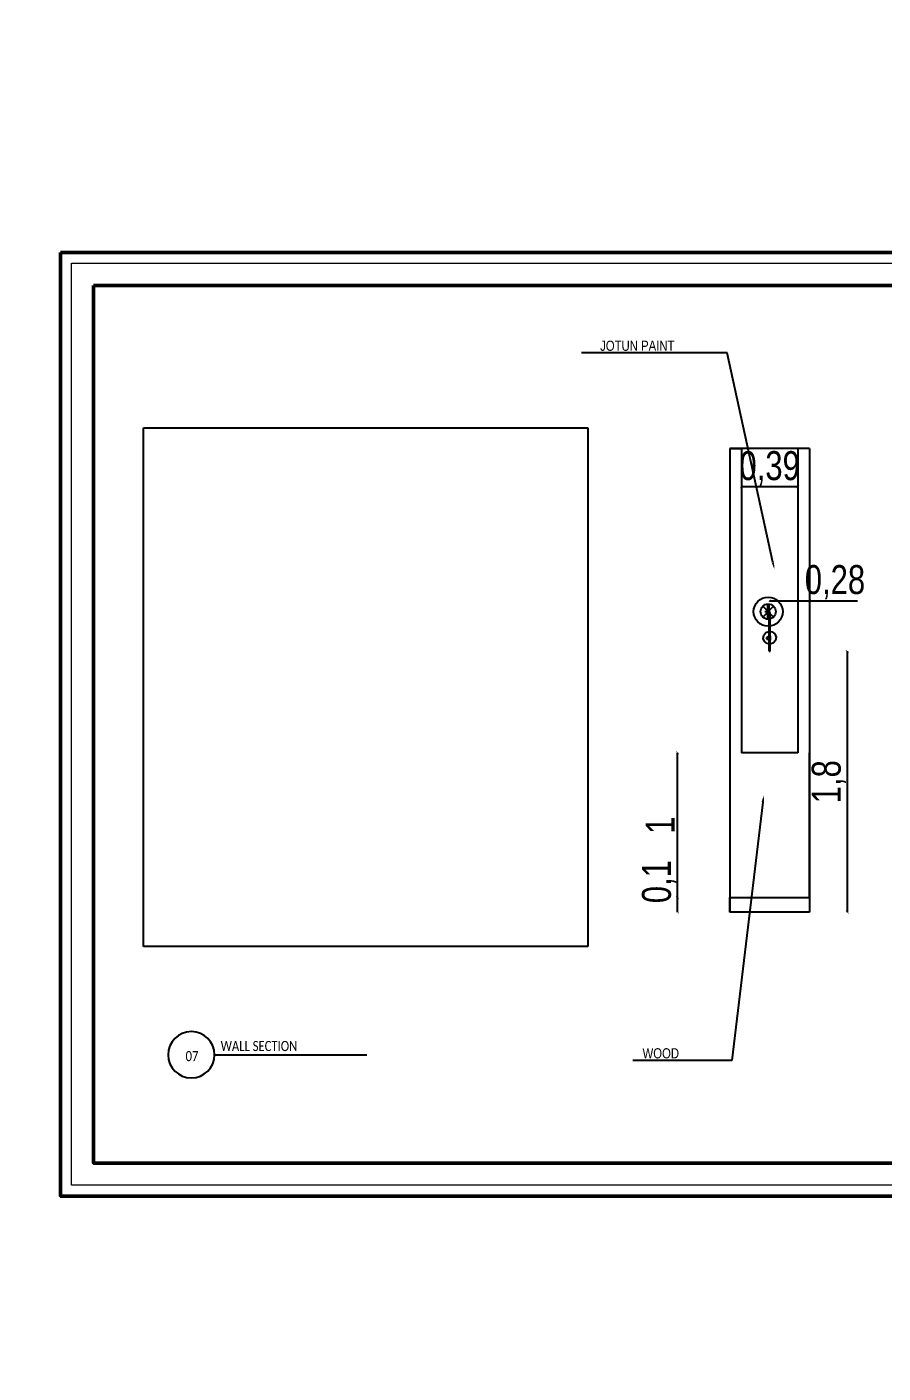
# Model space of a CAD drawing. Header units: inches. Extents: x -279 to 561, y -345 to 342.
# Drawn here: x -209.74 to -195.43, y 27.45 to 49.95 of the extents above; entities that cross this region are included whole.
import ezdxf
from ezdxf import colors
from ezdxf.entities.mleader import LeaderData, LeaderLine
from ezdxf.enums import TextEntityAlignment as Align
from ezdxf.math import Vec2, Vec3

# ---------------------------------------------------------------- set-up
doc = ezdxf.new("R2010")
doc.units = ezdxf.units.IN
doc.header["$LTSCALE"] = 0.5
doc.header["$MEASUREMENT"] = 0
doc.linetypes.add('ECG_Line-Ptrn-Sold', pattern=[9144001.0, 9144000.0, -1])
doc.layers.add('A-ANNO-NOTE', color=131, linetype='ECG_Line-Ptrn-Sold', lineweight=13)
doc.layers.add('G-ANNO-HLIN', color=5, linetype='Continuous', lineweight=50)
for name, color, linetype in [('A-ANNO-SYMB', 3, 'Continuous'), ('CADER', 7, 'Continuous'), ('Edges', 7, 'Continuous'), ('S-DIM', 7, 'Continuous'), ('TEXT', 3, 'Continuous'), ('WAL', 7, 'Continuous')]:
    doc.layers.add(name, color=color, linetype=linetype)
doc.styles.add('ROM', font='AGENCYR.TTF', dxfattribs={"width": 0.8})
doc.styles.get("Standard").update_dxf_attribs({"font": 'arial.ttf'})
doc.styles.add('T25-100', font='calibri.ttf', dxfattribs={"width": 0.8, "height": 250})
doc.styles.add('T35-100', font='calibri.ttf', dxfattribs={"width": 0.8, "height": 350})
doc.dimstyles.new('Copy(9) of ISO-25', dxfattribs={"dimtxt": 0.2, "dimasz": 0.02, "dimexe": 0.05, "dimexo": 0.05, "dimgap": 0.02, "dimtad": 1, "dimtxsty": 'ROM', "dimblk": 'ARCHTICK', "dimcen": 0.03, "dimse1": 1, "dimse2": 1, "dimclrd": 248, "dimclrt": 248, "dimadec": 0, "dimazin": 0, "dimtfac": 1, "dimtmove": 0, "dimatfit": 3, "dimldrblk": 'DOT', "dimfxl": 1, "dimarcsym": 0})
doc.dimstyles.get("Standard").update_dxf_attribs({"dimtxt": 0.18, "dimasz": 0.18, "dimexe": 0.18, "dimexo": 0.0625, "dimgap": 0.09, "dimtad": 0, "dimtih": 1, "dimtoh": 1, "dimzin": 0, "dimdsep": 46, "dimtxsty": 'Standard', "dimcen": 0.09, "dimadec": 0, "dimazin": 0, "dimtfac": 1, "dimtofl": 0, "dimtmove": 0, "dimatfit": 3, "dimfxl": 1, "dimtolj": 1, "dimtzin": 0, "dimarcsym": 0})
picture_1 = doc.add_image_def('image6.jpg', size_in_pixel=(1544, 1802))

# ---------------------------------------------------------------- blocks, each defined once
blk = doc.blocks.new('_ArchTick')
at = {"color": 0, "linetype": 'ByBlock', "const_width": 0.15}
blk.add_lwpolyline([(-0.5, -0.5), (0.5, 0.5)], dxfattribs=at)
blk = doc.blocks.new('*D502')
at = {"layer": 'Defpoints', "color": 0, "transparency": 16777216}
for p in [(-184.7355, -88.0661), (-184.7316, -89.8661), (-184.1962, -89.8661)]:
    blk.add_point(p, dxfattribs=at)
at = {"layer": 'WAL', "color": 248, "lineweight": -2, "transparency": 16777216}
blk.add_line((-184.1962, -88.0661), (-184.1962, -89.8661), dxfattribs=at)
at = {"layer": 'WAL', "color": 248, "lineweight": -2, "transparency": 16777216, "xscale": 0.02, "yscale": 0.02, "zscale": 0.02}
for p, rotation in [((-184.1962, -88.0661), 90), ((-184.1962, -89.8661), 270)]:
    blk.add_blockref('_ArchTick', p, dxfattribs=dict(at, rotation=rotation))
at = {"layer": 'WAL', "color": 248, "transparency": 16777216, "insert": (-184.3232, -88.9661), "char_height": 0.2, "attachment_point": 5, "rotation": 90, "style": 'ROM'}
blk.add_mtext('1,8', dxfattribs=at)
blk = doc.blocks.new('_DOT')
at = {"color": 0, "linetype": 'ByBlock'}
blk.add_line((-0.5, 0), (-1, 0), dxfattribs=at)
at = {"color": 0, "linetype": 'ByBlock', "const_width": 0.5}
blk.add_lwpolyline([(-0.25, 0, 1), (0.25, 0, 1)], format="xyb", close=True, dxfattribs=at)
blk = doc.blocks.new('*D503')
at = {"layer": 'Defpoints', "color": 0, "transparency": 16777216}
for p in [(-184.4566, -87.7167), (-184.7316, -88.7661), (-184.4566, -88.7661)]:
    blk.add_point(p, dxfattribs=at)
at = {"layer": 'WAL', "color": 248, "lineweight": -2, "transparency": 16777216}
for p, q in [((-184.7316, -87.7167), (-184.4566, -87.7167)), ((-184.4566, -87.7167), (-184.1254, -87.7167))]:
    blk.add_line(p, q, dxfattribs=at)
at = {"layer": 'WAL', "color": 248, "lineweight": -2, "transparency": 16777216, "xscale": 0.02, "yscale": 0.02, "zscale": 0.02, "rotation": 180}
blk.add_blockref('_ArchTick', (-184.7316, -87.7167), dxfattribs=at)
at = {"layer": 'WAL', "color": 248, "lineweight": -2, "transparency": 16777216, "xscale": 0.02, "yscale": 0.02, "zscale": 0.02}
blk.add_blockref('_ArchTick', (-184.4566, -87.7167), dxfattribs=at)
at = {"layer": 'WAL', "color": 248, "transparency": 16777216, "insert": (-184.281, -87.5896), "char_height": 0.2, "attachment_point": 5, "style": 'ROM'}
blk.add_mtext('0,28', dxfattribs=at)
blk = doc.blocks.new('*D504')
at = {"layer": 'Defpoints', "color": 0, "transparency": 16777216}
for p in [(-185.3672, -89.7661), (-185.0066, -89.7661), (-185.0066, -89.8661)]:
    blk.add_point(p, dxfattribs=at)
at = {"layer": 'WAL', "color": 248, "lineweight": -2, "transparency": 16777216}
for p, q in [((-185.3672, -89.7661), (-185.3672, -89.5649)), ((-185.3672, -89.8661), (-185.3672, -89.7661))]:
    blk.add_line(p, q, dxfattribs=at)
at = {"layer": 'WAL', "color": 248, "lineweight": -2, "transparency": 16777216, "xscale": 0.02, "yscale": 0.02, "zscale": 0.02}
for p, rotation in [((-185.3672, -89.7661), 90), ((-185.3672, -89.8661), 270)]:
    blk.add_blockref('_ArchTick', p, dxfattribs=dict(at, rotation=rotation))
at = {"layer": 'WAL', "color": 248, "transparency": 16777216, "insert": (-185.4943, -89.6555), "char_height": 0.2, "attachment_point": 5, "rotation": 90, "style": 'ROM'}
blk.add_mtext('0,1', dxfattribs=at)
blk = doc.blocks.new('*D505')
at = {"layer": 'Defpoints', "color": 0, "transparency": 16777216}
for p in [(-185.3672, -88.7661), (-184.9266, -88.7661), (-185.0066, -89.7661)]:
    blk.add_point(p, dxfattribs=at)
at = {"layer": 'WAL', "color": 248, "lineweight": -2, "transparency": 16777216}
blk.add_line((-185.3672, -89.7661), (-185.3672, -88.7661), dxfattribs=at)
at = {"layer": 'WAL', "color": 248, "lineweight": -2, "transparency": 16777216, "xscale": 0.02, "yscale": 0.02, "zscale": 0.02}
for p, rotation in [((-185.3672, -88.7661), 90), ((-185.3672, -89.7661), 270)]:
    blk.add_blockref('_ArchTick', p, dxfattribs=dict(at, rotation=rotation))
at = {"layer": 'WAL', "color": 248, "transparency": 16777216, "insert": (-185.4872, -89.2661), "char_height": 0.2, "attachment_point": 5, "rotation": 90, "style": 'ROM'}
blk.add_mtext('1', dxfattribs=at)
blk = doc.blocks.new('*D506')
at = {"layer": 'Defpoints', "color": 0, "transparency": 16777216}
for p in [(-184.9266, -86.9304), (-184.9266, -87.0432), (-184.5366, -87.0432)]:
    blk.add_point(p, dxfattribs=at)
at = {"layer": 'WAL', "color": 248, "lineweight": -2, "transparency": 16777216}
blk.add_line((-184.5366, -86.9304), (-184.9266, -86.9304), dxfattribs=at)
at = {"layer": 'WAL', "color": 248, "lineweight": -2, "transparency": 16777216, "xscale": 0.02, "yscale": 0.02, "zscale": 0.02, "rotation": 180}
blk.add_blockref('_ArchTick', (-184.9266, -86.9304), dxfattribs=at)
at = {"layer": 'WAL', "color": 248, "lineweight": -2, "transparency": 16777216, "xscale": 0.02, "yscale": 0.02, "zscale": 0.02}
blk.add_blockref('_ArchTick', (-184.5366, -86.9304), dxfattribs=at)
at = {"layer": 'WAL', "color": 248, "transparency": 16777216, "insert": (-184.7316, -86.8033), "char_height": 0.2, "attachment_point": 5, "style": 'ROM'}
blk.add_mtext('0,39', dxfattribs=at)
blk = doc.blocks.new('*U472')
at = {"layer": 'A-ANNO-SYMB'}
blk.add_line((800, 0), (6055, 0), dxfattribs=at)
for start, end in [(0, 180), (180, 0)]:
    blk.add_arc((0, 0), 800, start, end, dxfattribs=at)
at = {"style": 'T25-100', "width": 0.8}
blk.add_attdef('SCALE', (1109, -305), '', height=250, dxfattribs=at)
at = {"layer": 'A-ANNO-SYMB', "linetype": 'Continuous', "style": 'T35-100', "width": 0.8}
blk.add_attdef('VIEWNAME', (1012, 125), '', height=350, dxfattribs=at)
blk.add_attdef('V_No', text='', height=350, dxfattribs=at).set_placement((23, -49), align=Align.MIDDLE_CENTER)
blk = doc.blocks.new('*D1071')
at = {"color": 0, "linetype": 'ByBlock', "lineweight": -2, "transparency": 16777216}
for p, q in [((558.652, 342.279), (558.652, 342.473)), ((558.832, 342.293), (559.172, 342.293)), ((560.472, 342.293), (560.132, 342.293)), ((560.652, 342.279), (560.652, 342.473))]:
    blk.add_line(p, q, dxfattribs=at)
at = {"color": 0, "linetype": 'ByBlock', "transparency": 16777216}
for points in [[(558.832, 342.323), (558.832, 342.263), (558.652, 342.293)], [(560.472, 342.323), (560.472, 342.263), (560.652, 342.293)]]:
    blk.add_solid(points, dxfattribs=at)
at = {"layer": 'Defpoints', "color": 0, "linetype": 'ByBlock', "transparency": 16777216}
for p in [(560.652, 342.293), (558.652, 342.216), (560.652, 342.216)]:
    blk.add_point(p, dxfattribs=at)
at = {"layer": 'Defpoints', "color": 0, "ltscale": 0.5, "transparency": 16777216}
for p in [(-209.5, -305.36), (-209.5, -305.81), (-209.5, -305.81)]:
    blk.add_point(p, dxfattribs=at)
at = {"layer": 'S-DIM', "color": 0, "lineweight": -2, "ltscale": 0.5, "transparency": 16777216}
for p, q in [((-209.5, -305.18), (-209.5, -305)), ((-209.563, -305.36), (-209.68, -305.36)), ((-209.563, -305.81), (-209.68, -305.81)), ((-209.5, -305.99), (-209.5, -306.17))]:
    blk.add_line(p, q, dxfattribs=at)
at = {"layer": 'S-DIM', "color": 0, "ltscale": 0.5, "transparency": 16777216}
for points in [[(-209.53, -305.18), (-209.47, -305.18), (-209.5, -305.36)], [(-209.53, -305.99), (-209.47, -305.99), (-209.5, -305.81)]]:
    blk.add_solid(points, dxfattribs=at)
at = {"color": 0, "linetype": 'ByBlock', "transparency": 16777216, "insert": (559.652, 342.293), "char_height": 0.18, "attachment_point": 5}
blk.add_mtext('\\A1;2.0000', dxfattribs=at)
at = {"layer": 'S-DIM', "color": 0, "ltscale": 0.5, "transparency": 16777216, "insert": (-209.5, -305.585), "char_height": 0.18, "attachment_point": 5}
blk.add_mtext('\\A1;0.45', dxfattribs=at)
blk = doc.blocks.new('SDF')
for p, q in [((-185.0066, -86.6661), (-185.0066, -89.8661)), ((-184.4566, -86.6661), (-185.0066, -86.6661)), ((-185.0066, -86.6661), (-184.9266, -86.6661)), ((-184.9266, -86.6661), (-184.9266, -88.7661)), ((-184.4566, -86.6661), (-184.5366, -86.6661)), ((-184.5366, -86.6661), (-184.5366, -88.7661)), ((-184.4566, -86.6661), (-184.4566, -89.8661)), ((-184.5366, -88.7661), (-184.9266, -88.7661)), ((-184.4566, -89.7661), (-184.4566, -88.7661)), ((-185.0066, -89.8661), (-185.0066, -89.7661)), ((-185.0066, -89.7661), (-184.4566, -89.7661)), ((-184.4566, -89.8661), (-185.0066, -89.8661))]:
    blk.add_line(p, q)
at = {"layer": 'Edges'}
for p, q in [((-184.7793, -87.7554), (-184.747, -87.7877)), ((-184.7461, -87.7415), (-184.7461, -87.786)), ((-184.7382, -87.7415), (-184.7382, -87.786)), ((-184.7372, -87.7877), (-184.7049, -87.7553)), ((-184.7791, -87.8296), (-184.747, -87.7975)), ((-184.747, -87.7877), (-184.7461, -87.7886)), ((-184.747, -87.7975), (-184.7461, -87.7965)), ((-184.7461, -87.7886), (-184.7461, -87.7965)), ((-184.7461, -87.7886), (-184.7382, -87.7886)), ((-184.7461, -87.7965), (-184.7382, -87.7965)), ((-184.7382, -87.7886), (-184.7372, -87.7877)), ((-184.7382, -87.7886), (-184.7382, -87.7965)), ((-184.7382, -87.7965), (-184.7372, -87.7975)), ((-184.7372, -87.7975), (-184.705, -87.8297)), ((-184.7365, -87.7992), (-184.7355, -87.7992)), ((-184.7365, -87.7992), (-184.7355, -87.7992)), ((-184.7355, -87.9285), (-184.7355, -87.7992)), ((-184.7355, -87.7992), (-184.7277, -87.7992)), ((-184.7277, -87.9297), (-184.7277, -87.7992)), ((-184.7277, -87.7992), (-184.7267, -87.7992)), ((-184.7277, -87.7992), (-184.7267, -87.7992)), ((-184.7758, -87.9773), (-184.7723, -87.9546)), ((-184.7723, -87.9546), (-184.7578, -87.9366)), ((-184.7578, -87.9366), (-184.7364, -87.9283)), ((-184.7469, -87.9656), (-184.7551, -87.972)), ((-184.7551, -87.972), (-184.7515, -87.9819)), ((-184.7382, -87.9714), (-184.7469, -87.9656)), ((-184.7411, -87.9815), (-184.7382, -87.9714)), ((-184.7382, -87.9714), (-184.7382, -87.9605)), ((-184.7355, -87.9605), (-184.7382, -87.9605)), ((-184.7382, -87.9883), (-184.7382, -87.9714)), ((-184.7364, -87.9283), (-184.7355, -87.9285)), ((-184.7355, -87.9605), (-184.7355, -87.9285)), ((-184.7277, -87.9605), (-184.7355, -87.9605)), ((-184.7355, -87.9686), (-184.7355, -87.9765)), ((-184.7277, -87.9686), (-184.7355, -87.9686)), ((-184.7277, -87.9297), (-184.7136, -87.9319)), ((-184.7277, -87.9605), (-184.7277, -87.9297)), ((-184.725, -87.9605), (-184.7277, -87.9605)), ((-184.7277, -87.9765), (-184.7277, -87.9686)), ((-184.725, -87.9883), (-184.725, -87.9605)), ((-184.7136, -87.9319), (-184.6957, -87.9463)), ((-184.6957, -87.9463), (-184.6874, -87.9678)), ((-184.6874, -87.9678), (-184.6909, -87.9905)), ((-184.7675, -87.9988), (-184.7758, -87.9773)), ((-184.7495, -88.0133), (-184.7675, -87.9988)), ((-184.7515, -87.9819), (-184.7411, -87.9815)), ((-184.7355, -88.0154), (-184.7495, -88.0133)), ((-184.7382, -87.9883), (-184.7355, -87.9883)), ((-184.7355, -87.9765), (-184.7277, -87.9765)), ((-184.7355, -88.0154), (-184.7355, -87.9883)), ((-184.7277, -87.9883), (-184.7355, -87.9883)), ((-184.7355, -88.0661), (-184.7355, -88.0154)), ((-184.7277, -87.9883), (-184.725, -87.9883)), ((-184.7277, -88.0167), (-184.7277, -87.9883)), ((-184.7268, -88.0168), (-184.7277, -88.0167)), ((-184.7277, -88.0661), (-184.7277, -88.0167)), ((-184.7053, -88.0085), (-184.7268, -88.0168)), ((-184.6909, -87.9905), (-184.7053, -88.0085)), ((-184.7355, -88.0661), (-184.7277, -88.0661))]:
    blk.add_line(p, q, dxfattribs=at)
for points in [[(-184.7487, -87.7926), (-184.7487, -87.786), (-184.7461, -87.786), (-184.7382, -87.786), (-184.7355, -87.786), (-184.7355, -87.7992), (-184.7382, -87.7992), (-184.7461, -87.7992), (-184.7487, -87.7992), (-184.7487, -87.7926), (-184.7656, -87.7926)], [(-184.7461, -87.7992), (-184.7461, -87.841), (-184.7382, -87.841), (-184.7382, -87.7992)]]:
    blk.add_lwpolyline(points, dxfattribs=at)
for radius in [0.1002, 0.0525]:
    blk.add_circle((-184.742, -87.7924), radius, dxfattribs=at)
at = {"layer": 'WAL'}
for base, p1, p2, picture, middle in [((-184.9266, -86.9304), (-184.5366, -87.0432), (-184.9266, -87.0432), '*D506', (-184.7316, -86.8033)), ((-184.4565844816, -87.7167171918), (-184.7315844816, -88.7661174029), (-184.4565844816, -88.7661174029), '*D503', (-184.2810076811, -87.589642622))]:
    dim = blk.add_linear_dim(base=base, p1=p1, p2=p2, dimstyle='Copy(9) of ISO-25', dxfattribs=at)
    dim.commit()
    dim.dimension.update_dxf_attribs({"geometry": picture, "text_midpoint": middle})
for base, p1, p2, picture, middle in [((-184.1962, -89.8661), (-184.7355, -88.0661), (-184.7316, -89.8661), '*D502', (-184.3232, -88.9661)), ((-185.3672, -88.7661), (-185.0066, -89.7661), (-184.9266, -88.7661), '*D505', (-185.4872, -89.2661)), ((-185.3672, -89.7661), (-185.0066, -89.8661), (-185.0066, -89.7661), '*D504', (-185.4943, -89.6555))]:
    dim = blk.add_linear_dim(base=base, p1=p1, p2=p2, angle=90, dimstyle='Copy(9) of ISO-25', dxfattribs=at)
    dim.commit()
    dim.dimension.update_dxf_attribs({"geometry": picture, "text_midpoint": middle})
at = {"layer": 'TEXT', "color": 7, "lineweight": 15, "ltscale": 8e-05}
ml = blk.add_multileader_mtext('Standard', dxfattribs=at)
ml.set_content('{\\W0.8;JOTUN PAINT }', color=7)
ml.set_leader_properties()
ml.build(insert=Vec2(0, 0))
ml.multileader.update_dxf_attribs({"text_right_attachment_type": 6, "dogleg_length": 0.2, "arrow_head_size": 0.05})
ctx = ml.context
ctx.base_point, ctx.char_height, ctx.arrow_head_size, ctx.landing_gap_size, ctx.plane_origin = Vec3(-185.9894, -85.958), 0.07, 0.05, 0.09, Vec3(-187.3943, -83.2004)
ctx.right_attachment, ctx.text_align_type = 6, 1
notes = []
notes.append((ctx, [(0, (1, 1, 0), (-185.0244, -86.0064), (-1, 0), 0.2758, [(0, [(-184.6989, -87.5009)], 0, [])])]))
ctx.mtext.insert, ctx.mtext.alignment, ctx.mtext.flow_direction = Vec3(-185.6448, -85.9224), 2, 5
ml = blk.add_multileader_mtext('Standard', dxfattribs=at)
ml.set_content('{\\W0.8;WOOD }', color=7)
ml.set_leader_properties()
ml.build(insert=Vec2(0, 0))
ml.multileader.update_dxf_attribs({"text_right_attachment_type": 6, "dogleg_length": 0.2, "arrow_head_size": 0.05})
ctx = ml.context
ctx.base_point, ctx.char_height, ctx.arrow_head_size, ctx.landing_gap_size, ctx.plane_origin = Vec3(-185.6961, -90.8409), 0.07, 0.05, 0.09, Vec3(-183.5636, -88.3322)
ctx.right_attachment, ctx.text_align_type = 6, 1
notes.append((ctx, [(0, (1, 1, 0), (-184.9934, -90.8893), (-1, 0), 0.2758, [(0, [(-184.7727, -89.057)], 0, [])])]))
ctx.mtext.insert, ctx.mtext.alignment, ctx.mtext.flow_direction = Vec3(-185.4826, -90.8053), 2, 5
for ctx, leaders in notes:
    for number, flags, end, landing, length, lines in leaders:
        leader = LeaderData()
        leader.index, (leader.has_last_leader_line, leader.has_dogleg_vector, leader.attachment_direction) = number, flags
        leader.last_leader_point, leader.dogleg_vector, leader.dogleg_length = Vec3(end), Vec3(landing), length
        for number, points, colour, breaks in lines:
            line = LeaderLine()
            line.index, line.vertices, line.color, line.breaks = number, Vec3.list(points), colors.encode_raw_color(colour), breaks
            leader.lines.append(line)
        ctx.leaders.append(leader)

msp = doc.modelspace()

# ---------------------------------------------------------------- linework, layer by layer
at = {"layer": 'CADER', "lineweight": 18}
for points in [[(-209.177, 46.18), (-185.468, 46.18), (-185.468, 30.407), (-209.177, 30.407)], [(-208.996, 45.999), (-185.648, 45.999), (-185.648, 30.587), (-208.996, 30.587)]]:
    msp.add_lwpolyline(points, close=True, dxfattribs=at)
at = {"layer": 'G-ANNO-HLIN', "color": 0}
for points in [[(-209.177, 46.18), (-185.468, 46.18), (-185.468, 30.407), (-209.177, 30.407)], [(-208.624, 45.627), (-186.021, 45.627), (-186.021, 30.96), (-208.624, 30.96)]]:
    msp.add_lwpolyline(points, close=True, dxfattribs=at)

# ---------------------------------------------------------------- block references
at = {"xscale": 2.422233150684084, "yscale": 2.422233150684084, "zscale": 2.422233150684084}
msp.add_blockref('SDF', (250.137, 252.83), dxfattribs=at)
at = {"layer": 'A-ANNO-NOTE', "color": 5}
ref = msp.add_blockref('*U472', (-206.991, 32.77), dxfattribs=dict(at, xscale=0.0004841673474335064, yscale=0.0004841673474335064, zscale=0.0004841673474335064))
ref.add_attrib('VIEWNAME', 'WALL SECTION ', (-206.501, 32.831), dxfattribs={"layer": 'A-ANNO-SYMB', "linetype": 'Continuous', "height": 0.16946, "style": 'T35-100', "width": 0.8})
ref.add_attrib('V_No', '07', dxfattribs={"layer": 'A-ANNO-SYMB', "linetype": 'Continuous', "height": 0.1695, "style": 'T35-100', "width": 0.8}).set_placement((-206.98, 32.747), align=Align.MIDDLE_CENTER)

# ---------------------------------------------------------------- dimensions: what is measured, and where the dimension line sits
at = {"layer": 'S-DIM', "ltscale": 0.5}
dim = msp.add_linear_dim(base=(-209.5, -305.81), p1=(-209.5, -305.36), p2=(-209.5, -305.81), angle=90, dimstyle='Standard', dxfattribs=at)
dim.commit()
dim.dimension.update_dxf_attribs({"geometry": '*D1071', "text_midpoint": (-209.5, -305.585)})

# ---------------------------------------------------------------- pictures from other files: only their frames are drawn
image = msp.add_image(picture_1, insert=(-207.793, 34.578), size_in_units=(7.428, 8.669))
image.dxf.flags = 7

doc.saveas('drawing.dxf')
